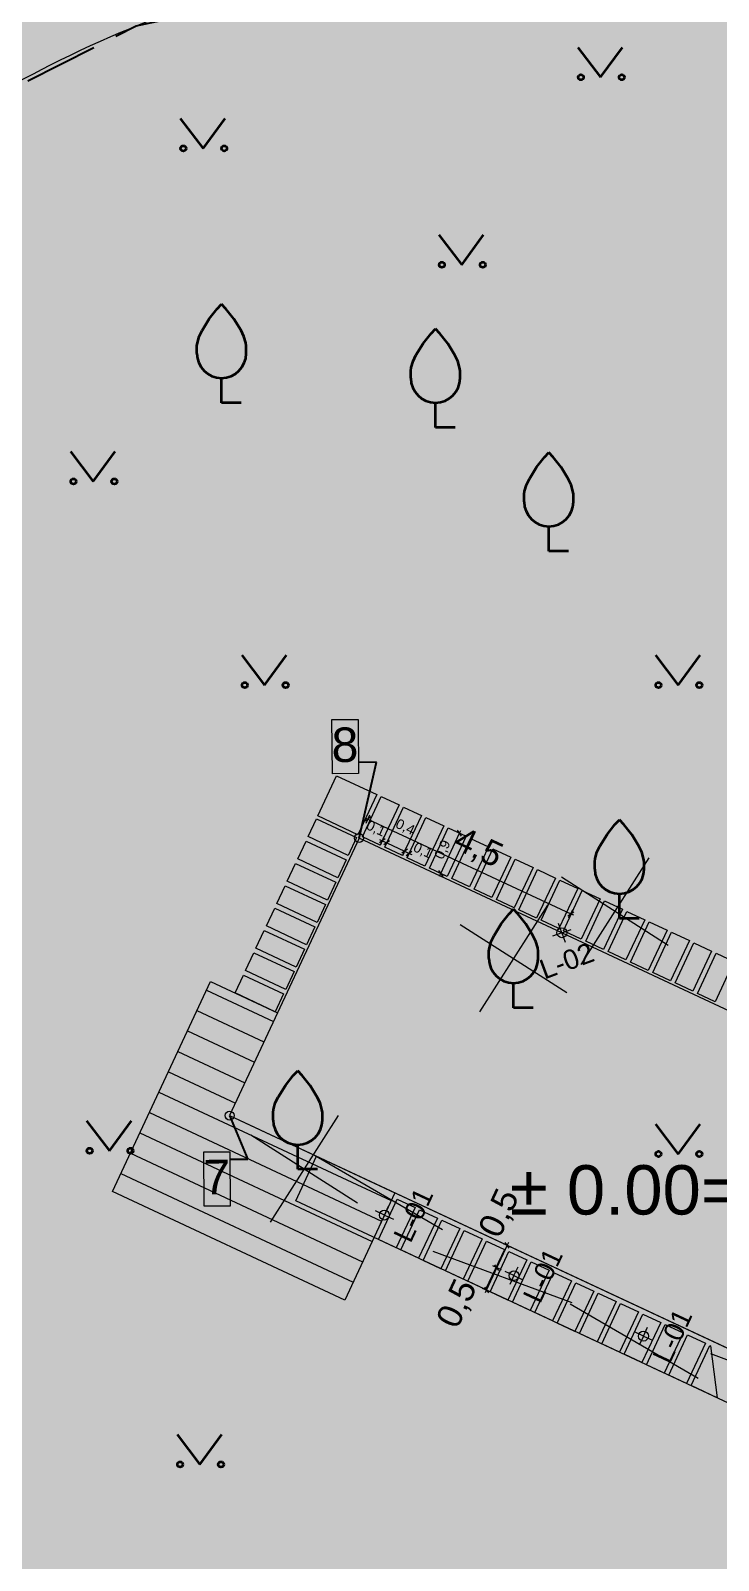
# Model space of a CAD drawing. Header units: millimetres. Extents: x 368386 to 861326, y -331222 to 250838.
# Drawn here: x 755574 to 769529, y -96365 to -65345 of the extents above; entities that cross this region are included whole.
import ezdxf

# ---------------------------------------------------------------- set-up
doc = ezdxf.new("R2010")
doc.units = ezdxf.units.MM
doc.header["$MEASUREMENT"] = 0
doc.linetypes.add('Katkoviiva', pattern=[6000, 3000, -3000])
doc.linetypes.add('PINNASTEE', pattern=[2000, 1500, -500])
doc.layers.add('_AR-välisvalgustid', color=7, linetype='Continuous')
doc.layers.add('Dimensioning - General', color=7, linetype='Continuous')
for name, color, linetype, lineweight, true_color in [('_AR-välisvalgustid_Pen_No__3', 7, 'Continuous', 18, 0xff6600), ('New_       asendi fill_Pen_No__149', 7, 'Continuous', 25, 0x186722), ('New__AR-välisvalgustid_Pen_No__3', 7, 'Continuous', 18, 0xff6600), ('New__ASENDIPLAAN_Pen_No__181', 7, 'Continuous', 0, 0xe8e8e8), ('New_TEE#1_Pen_No__162', 7, 'Continuous', 25, 0xaaaaaa)]:
    doc.layers.add(name, color=color, linetype=linetype, lineweight=lineweight, true_color=true_color)
for name, color, linetype, lineweight in [('_ASENDIPLAAN_Pen_No__1', 7, 'Continuous', 13), ('Dimensioning - General_Pen_No__1', 7, 'Continuous', 13), ('New_       asendi fill_Pen_No__1', 7, 'Continuous', 13), ('New__ASENDIPLAAN_Pen_No__1', 7, 'Continuous', 13), ('New__ASENDIPLAAN_Pen_No__101', 252, 'Continuous', 13), ('New__ASENDIPLAAN_Pen_No__20', 1, 'Continuous', 0), ('New_HALJASTUS#1_Pen_No__7', 7, 'Continuous', 35), ('New_PUU_Pen_No__7', 7, 'Continuous', 35)]:
    doc.layers.add(name, color=color, linetype=linetype, lineweight=lineweight)
doc.styles.add('GENERATED_STYLE_1', font='')
doc.styles.get('GENERATED_STYLE_1').set_extended_font_data('Arial')
doc.dimstyles.new('GENERATED_STYLE__1', dxfattribs={"dimtxt": 500, "dimasz": 95, "dimexe": 0.18, "dimexo": 0.0625, "dimgap": 0, "dimtad": 1, "dimdec": 1, "dimlfac": 0.001, "dimzin": 0, "dimdsep": 46, "dimtxsty": 'GENERATED_STYLE_1', "dimblk": 'ARROWHEAD_2', "dimblk1": 'ARROWHEAD_2', "dimblk2": 'ARROWHEAD_2', "dimcen": 0.09, "dimse1": 1, "dimse2": 1, "dimclrd": 256, "dimclre": 256, "dimclrt": 256, "dimadec": 0, "dimazin": 0, "dimtfac": 1, "dimtdec": 4, "dimtmove": 0, "dimatfit": 3, "dimfxl": 0, "dimtolj": 1, "dimtzin": 0, "dimarcsym": 0})
doc.dimstyles.new('GENERATED_STYLE__2', dxfattribs={"dimtxt": 200, "dimasz": 95, "dimexe": 0.18, "dimexo": 0.0625, "dimgap": 0, "dimtad": 1, "dimdec": 1, "dimlfac": 0.001, "dimzin": 0, "dimdsep": 46, "dimtxsty": 'GENERATED_STYLE_1', "dimblk": 'ARROWHEAD_2', "dimblk1": 'ARROWHEAD_2', "dimblk2": 'ARROWHEAD_2', "dimcen": 0.09, "dimse1": 1, "dimse2": 1, "dimclrd": 7, "dimclre": 7, "dimclrt": 7, "dimadec": 0, "dimazin": 0, "dimtfac": 1, "dimtdec": 4, "dimtmove": 0, "dimatfit": 3, "dimfxl": 0, "dimtolj": 1, "dimtzin": 0, "dimarcsym": 0})
doc.dimstyles.new('GENERATED_STYLE__7', dxfattribs={"dimtxt": 0.18, "dimasz": 364.8, "dimexe": 0.18, "dimexo": 0.0625, "dimgap": 0, "dimtad": 0, "dimtih": 1, "dimtoh": 1, "dimdec": 4, "dimzin": 0, "dimdsep": 46, "dimcen": 0.09, "dimadec": 0, "dimazin": 0, "dimtfac": 1, "dimtdec": 4, "dimtmove": 0, "dimatfit": 3, "dimldrblk": 'ARROWHEAD_1', "dimfxl": 0, "dimtolj": 1, "dimtzin": 0, "dimarcsym": 0})

# ---------------------------------------------------------------- blocks, each defined once
blk = doc.blocks.new('*D18')
at = {"layer": '_AR-välisvalgustid_Pen_No__3', "color": 30, "linetype": 'Continuous', "lineweight": 18, "true_color": 0xff6600}
for p, q in [((765160, -89936), (765330, -90015)), ((765286, -90035), (765203, -89916)), ((765271, -89920), (765245, -89975)), ((765245, -89975), (765033, -90428)), ((765033, -90428), (764822, -90881)), ((764948, -90388), (765118, -90468)), ((765075, -90487), (764992, -90369))]:
    blk.add_line(p, q, dxfattribs=at)
at = {"layer": '_AR-välisvalgustid_Pen_No__3', "color": 30, "lineweight": 18, "true_color": 0xff6600, "insert": (765169, -89900), "char_height": 500, "attachment_point": 7, "rotation": 64.969, "style": 'GENERATED_STYLE_1'}
blk.add_mtext('\\A1;{\\pql;\\fArial|b0|i0|c0|p34;0,5}', dxfattribs=at)
blk = doc.blocks.new('ARROWHEAD_2')
at = {"color": 0, "linetype": 'Continuous', "lineweight": 0}
for p, q in [((0, 0), (-1, 0)), ((-0.38, -0.66), (0.38, 0.66))]:
    blk.add_line(p, q, dxfattribs=at)
blk = doc.blocks.new('*D19')
at = {"layer": '_AR-välisvalgustid_Pen_No__3', "color": 30, "linetype": 'Continuous', "lineweight": 18, "true_color": 0xff6600}
for p, q in [((765033, -90428), (764822, -90881)), ((764948, -90388), (765118, -90468)), ((765075, -90487), (764992, -90369)), ((764737, -90842), (764907, -90921)), ((764780, -90822), (764863, -90940)), ((764822, -90881), (764796, -90937))]:
    blk.add_line(p, q, dxfattribs=at)
at = {"layer": '_AR-välisvalgustid_Pen_No__3', "color": 30, "lineweight": 18, "true_color": 0xff6600, "insert": (764314, -91733), "char_height": 500, "attachment_point": 7, "rotation": 64.969, "style": 'GENERATED_STYLE_1'}
blk.add_mtext('\\A1;{\\pql;\\fArial|b0|i0|c0|p34;0,5}', dxfattribs=at)
blk = doc.blocks.new('*D22')
at = {"layer": '_AR-välisvalgustid_Pen_No__3', "color": 30, "linetype": 'Continuous', "lineweight": 18, "true_color": 0xff6600}
for p, q in [((762380, -81417), (762459, -81247)), ((762478, -81290), (762360, -81373)), ((762364, -81306), (762419, -81332)), ((762419, -81332), (766533, -83252)), ((766474, -83294), (766592, -83211)), ((766493, -83337), (766573, -83168)), ((766533, -83252), (766588, -83278))]:
    blk.add_line(p, q, dxfattribs=at)
at = {"layer": '_AR-välisvalgustid_Pen_No__3', "color": 30, "lineweight": 18, "true_color": 0xff6600, "insert": (764088, -82000), "char_height": 500, "attachment_point": 7, "rotation": 334.9716, "style": 'GENERATED_STYLE_1'}
blk.add_mtext('\\A1;{\\pql;\\fArial|b0|i0|c0|p34;4,5}', dxfattribs=at)
blk = doc.blocks.new('*D27')
at = {"layer": 'Dimensioning - General_Pen_No__1', "color": 7, "linetype": 'Continuous', "lineweight": 13}
for p, q in [((762769, -81732), (762650, -81815)), ((762654, -81748), (762710, -81774)), ((762670, -81859), (762749, -81689)), ((762710, -81774), (762800, -81816)), ((762859, -81775), (762741, -81857)), ((762761, -81901), (762840, -81731)), ((762800, -81816), (763163, -81985))]:
    blk.add_line(p, q, dxfattribs=at)
at = {"layer": 'Dimensioning - General_Pen_No__1', "color": 7, "lineweight": 13, "insert": (762349, -81561), "char_height": 200, "attachment_point": 7, "rotation": 334.97, "style": 'GENERATED_STYLE_1'}
blk.add_mtext('\\A1;{\\pql;\\fArial|b0|i0|c0|p34;0,1}', dxfattribs=at)
blk = doc.blocks.new('*D28')
at = {"layer": 'Dimensioning - General_Pen_No__1', "color": 7, "linetype": 'Continuous', "lineweight": 13}
for p, q in [((762859, -81775), (762741, -81857)), ((762761, -81901), (762840, -81731)), ((762800, -81816), (763163, -81985)), ((763222, -81944), (763103, -82027)), ((763123, -82070), (763202, -81900)), ((763163, -81985), (763253, -82028))]:
    blk.add_line(p, q, dxfattribs=at)
at = {"layer": 'Dimensioning - General_Pen_No__1', "color": 7, "lineweight": 13, "insert": (762944, -81530), "char_height": 200, "attachment_point": 7, "rotation": 334.97, "style": 'GENERATED_STYLE_1'}
blk.add_mtext('\\A1;{\\pql;\\fArial|b0|i0|c0|p34;0,4}', dxfattribs=at)
blk = doc.blocks.new('*D29')
at = {"layer": 'Dimensioning - General_Pen_No__1', "color": 7, "linetype": 'Continuous', "lineweight": 13}
for p, q in [((763222, -81944), (763103, -82027)), ((763123, -82070), (763202, -81900)), ((763163, -81985), (763253, -82028)), ((763194, -82069), (763312, -81986)), ((763214, -82113), (763293, -81943)), ((763253, -82028), (763309, -82054))]:
    blk.add_line(p, q, dxfattribs=at)
at = {"layer": 'Dimensioning - General_Pen_No__1', "color": 7, "lineweight": 13, "insert": (763303, -82007), "char_height": 200, "attachment_point": 7, "rotation": 334.97, "style": 'GENERATED_STYLE_1'}
blk.add_mtext('\\A1;{\\pql;\\fArial|b0|i0|c0|p34;0,1}', dxfattribs=at)
blk = doc.blocks.new('*D30')
at = {"layer": 'Dimensioning - General_Pen_No__1', "color": 7, "linetype": 'Continuous', "lineweight": 13}
for p, q in [((764360, -81660), (764190, -81580)), ((764317, -81679), (764234, -81561)), ((764275, -81620), (764301, -81565)), ((763895, -82436), (764275, -81620)), ((763980, -82475), (763810, -82396)), ((763853, -82376), (763936, -82495)), ((763869, -82491), (763895, -82436))]:
    blk.add_line(p, q, dxfattribs=at)
at = {"layer": 'Dimensioning - General_Pen_No__1', "color": 7, "lineweight": 13, "insert": (763968, -82183), "char_height": 200, "attachment_point": 7, "rotation": 64.9716, "style": 'GENERATED_STYLE_1'}
blk.add_mtext('\\A1;{\\pql;\\fArial|b0|i0|c0|p34;0,9}', dxfattribs=at)
blk = doc.blocks.new('ARROWHEAD_1')
at = {"color": 0, "linetype": 'Continuous', "lineweight": 0}
blk.add_line((0, 0), (-1, 0), dxfattribs=at)
blk.add_circle((0, 0), 0.25, dxfattribs=at)

msp = doc.modelspace()

# ---------------------------------------------------------------- hatches: boundary and pattern name
at = {"layer": 'New_       asendi fill_Pen_No__149', "linetype": 'Continuous', "lineweight": 0, "true_color": 0x061908}
h = msp.add_hatch(color=98, dxfattribs=at)
h.paths.add_polyline_path([(802345.63, -38322.05), (677945.63, -100972.05), (697685.63, -113562.05), (725141.88, -157386.04), (747105.63, -214022.05), (773035.63, -233162.05), (849485.63, -225922.05), (847735.63, -145332.05)])
h.paths.add_polyline_path([(757638.71, -147399.28, -0.00065641), (757597.25, -147430.15)], flags=0)
h.paths.add_polyline_path([(781623.18, -112523.26, 0.05995559), (781750.4, -112778.31, 0.78516634), (783932.82, -111999.14, 0.05995559), (783869.75, -111721.19, 1)], flags=0)
at = {"layer": 'New__ASENDIPLAAN_Pen_No__101', "linetype": 'Continuous', "lineweight": 13}
for points in [[(762239.08, -81717.81), (759611.29, -87345.14), (771498.76, -92895.53), (772187.94, -93217.31), (772005.84, -93611.02), (776372.99, -105539.15), (778222.9, -104861.85), (780292.6, -110514.88), (781662.75, -110013.24), (785091.1, -108758.05), (783999.19, -105775.66), (783017.97, -103095.63), (783130.65, -103054.37), (779943.59, -94349.46), (783866.08, -92913.34), (784296.5, -91991.61), (779628.71, -89811.91), (779628.53, -89812.28), (777919.36, -89019.04), (777960.76, -88927.06), (777182.11, -88562.83), (774880.24, -87486.09), (774828.58, -87596.7), (770479.41, -85565.77)], [(783718.69, -109260.52), (783855.68, -110275.28), (777844.27, -112476.19), (770992.45, -93762.71), (760952.15, -89074.23), (761375.02, -88168.65), (772187.94, -93217.31), (772005.84, -93611.02), (776372.99, -105539.15), (778222.9, -104861.85), (780292.6, -110514.88)]]:
    msp.add_hatch(color=252, dxfattribs=at).paths.add_polyline_path(points)
h = msp.add_hatch(dxfattribs=at)
h.set_pattern_fill('Plank_Floor_0001', color=252, style=0, pattern_type=2)
h.set_pattern_definition([(334.972, (759852.48, -89665), (192.92, 413.18), [])])
h.paths.add_polyline_path([(759225.2, -84626.52), (760584.34, -85261.12), (759611.29, -87345.14), (762963.86, -88910.49), (761948.49, -91085.13), (757236.78, -88885.18)])
at = {"layer": 'New__ASENDIPLAAN_Pen_No__181', "linetype": 'Continuous', "lineweight": 0, "true_color": 0xe8e8e8}
msp.add_hatch(color=254, dxfattribs=at).paths.add_polyline_path([(699340.76, -112422.8, 0.02546074), (698921.7, -115530.28), (703744.04, -123209, -0.03887203), (702832.43, -115853.63, -0.03742158), (703282.47, -112504.29, -0.03573776), (704611.59, -107962.29, -0.02765071), (708261.6, -99521.93, -0.02002412), (710387.94, -95602.47, -0.02898342), (713073.64, -91639.11, -0.07773334), (720047.5, -84906.23, -0.0282713), (723989.97, -82532.03, -0.00934719), (728115.84, -80452.09, 0.00450726), (740779.4, -74146.98, 0.00902057), (753203.24, -67532.81, -0.01170487), (755981.65, -66040.04, -0.04092998), (759298.97, -64684.85, -0.0516522), (763468.7, -63872.4, -0.07619103), (769491.05, -64157.84, -0.06666932), (772556.52, -65234.67, -0.07492772), (774741.63, -66781.05), (778260.06, -70770.31), (781155.34, -76138.33), (784291.15, -74447), (782049.92, -70402.96), (781332.61, -69108.66), (777814.17, -65119.4, 0.07803087), (772622.87, -61385.97, 0.05834908), (769589.31, -60558.44, 0.11716536), (760032.33, -61309.07, 0.03841684), (756890.05, -62617.32, 0.01101994), (754220.11, -64050.88, -0.00763537), (745848.91, -68525.57, -0.00297502), (736487.1, -73268.68, 0.00482337), (726601.53, -78287.8, 0.02252482), (721140.68, -81429.29, 0.03115112), (715078.42, -85994.06, 0.01688784), (712257.75, -88508.26, 0.01672739), (711237.45, -89547.7, 0.0422239), (710603.89, -90337.74, 0.06080113), (704662.35, -98642.97, 0.03514812), (701045.23, -106603.58, 0.04204878)])

# ---------------------------------------------------------------- linework, layer by layer
at = {"layer": '_ASENDIPLAAN_Pen_No__1', "color": 7, "linetype": 'Continuous', "lineweight": 13, "flags": 128}
for points in [[(761688.53, -79316.41), (762219.71, -79312.13), (762228.57, -80412.11), (761697.38, -80416.38)], [(759086.01, -88083.29), (759617.2, -88079.01), (759626.05, -89178.99), (759094.87, -89183.26)]]:
    msp.add_lwpolyline(points, close=True, dxfattribs=at)
at = {"layer": 'New_       asendi fill_Pen_No__1', "color": 7, "linetype": 'Continuous', "lineweight": 13, "flags": 128}
for points in [[(761780.32, -80454.93), (762595.79, -80835.73), (762214.93, -81651.35), (761399.46, -81270.55)], [(762305.58, -81693.67), (762686.4, -80878.04), (763048.84, -81047.26), (762668.01, -81862.9)], [(762758.62, -81905.21), (763139.45, -81089.57), (763429.72, -81225.1), (763501.89, -81258.8), (763121.06, -82074.43)], [(761373.79, -81325.5), (762189.27, -81706.3), (762020.02, -82068.73), (761204.55, -81687.94)], [(763211.67, -82116.74), (763592.5, -81301.1), (763954.94, -81470.33), (763574.11, -82285.97)], [(763211.67, -82116.74), (763592.5, -81301.1), (763954.94, -81470.33), (763574.11, -82285.97)], [(763664.72, -82328.27), (764045.55, -81512.64), (764407.99, -81681.86), (764027.16, -82497.5)], [(761162.24, -81778.54), (761977.71, -82159.34), (761808.47, -82521.77), (760993, -82140.97)], [(764117.77, -82539.81), (764498.6, -81724.17), (764861.04, -81893.4), (764480.21, -82709.03)], [(764570.82, -82751.34), (764951.65, -81935.7), (765314.09, -82104.93), (764933.26, -82920.57)], [(765023.87, -82962.87), (765404.7, -82147.24), (765767.14, -82316.46), (765386.31, -83132.1)], [(760950.69, -82231.58), (761766.16, -82612.38), (761596.91, -82974.81), (760781.44, -82594.01)], [(765476.92, -83174.41), (765857.75, -82358.77), (766220.19, -82528), (765839.36, -83343.63)], [(760739.13, -82684.62), (761554.6, -83065.42), (761385.36, -83427.85), (760569.89, -83047.05)], [(765929.97, -83385.94), (766310.8, -82570.3), (766673.24, -82739.53), (766292.41, -83555.17)], [(766383.02, -83597.47), (766763.85, -82781.84), (767126.29, -82951.06), (766745.46, -83766.7)], [(766836.07, -83809.01), (767216.9, -82993.37), (767579.34, -83162.6), (767198.51, -83978.23)], [(760527.58, -83137.66), (761343.05, -83518.46), (761173.8, -83880.89), (760358.33, -83500.09)], [(767289.12, -84020.54), (767669.95, -83204.9), (768032.39, -83374.13), (767651.56, -84189.77)], [(767742.17, -84232.07), (768123, -83416.44), (768485.43, -83585.66), (768104.61, -84401.3)], [(760316.02, -83590.7), (761131.49, -83971.5), (760962.25, -84333.93), (760146.78, -83953.13)], [(768195.22, -84443.61), (768576.04, -83627.97), (768938.48, -83797.2), (768557.65, -84612.83)], [(760104.47, -84043.74), (760919.94, -84424.54), (760750.69, -84786.97), (759935.22, -84406.17)], [(768648.26, -84655.14), (769029.09, -83839.5), (769391.53, -84008.73), (769010.7, -84824.37)], [(769101.31, -84866.67), (769482.14, -84051.04), (769844.58, -84220.26), (769463.75, -85035.9)], [(759892.91, -84496.78), (760708.38, -84877.58), (760539.14, -85240.01), (759723.67, -84859.21)], [(763374.82, -89212.25), (762994.03, -90027.72), (762631.6, -89858.47), (763012.39, -89043)], [(763827.86, -89423.8), (763447.07, -90239.27), (763084.64, -90070.03), (763465.43, -89254.56)], [(764280.9, -89635.35), (763900.11, -90450.83), (763537.67, -90281.58), (763918.47, -89466.11)], [(764733.94, -89846.91), (764353.15, -90662.38), (763990.71, -90493.14), (764371.51, -89677.67)], [(765186.98, -90058.46), (764806.18, -90873.93), (764443.75, -90704.69), (764824.55, -89889.22)], [(765640.02, -90270.02), (765259.22, -91085.49), (764896.79, -90916.24), (765277.59, -90100.77)], [(766093.06, -90481.57), (765712.26, -91297.04), (765349.83, -91127.8), (765730.63, -90312.33)], [(766546.1, -90693.13), (766165.3, -91508.6), (765802.87, -91339.35), (766183.67, -90523.88)], [(766999.14, -90904.68), (766618.34, -91720.15), (766255.91, -91550.91), (766636.71, -90735.44)], [(767452.18, -91116.23), (767071.38, -91931.71), (766708.95, -91762.46), (767089.75, -90946.99)], [(767905.22, -91327.79), (767524.42, -92143.26), (767161.99, -91974.02), (767542.79, -91158.55)], [(768358.26, -91539.34), (767977.46, -92354.81), (767615.03, -92185.57), (767995.83, -91370.1)], [(768811.3, -91750.9), (768430.5, -92566.37), (768068.07, -92397.13), (768448.87, -91581.65)], [(769264.34, -91962.45), (768883.54, -92777.92), (768521.11, -92608.68), (768901.91, -91793.21)], [(769370.99, -92012.26), (769502.71, -93067.05), (768974.15, -92820.23), (769354.95, -92004.76)]]:
    msp.add_lwpolyline(points, close=True, dxfattribs=at)
at = {"layer": 'New__AR-välisvalgustid_Pen_No__3', "color": 30, "linetype": 'Continuous', "lineweight": 18, "true_color": 0xff6600}
for p, q in [((766352.67, -83638.72), (766165.23, -83708.48)), ((766352.67, -83638.72), (766282.92, -83451.28)), ((766352.67, -83638.72), (766540.11, -83568.97)), ((766352.67, -83638.72), (766422.43, -83826.16)), ((762752.54, -89363.12), (762571.33, -89278.5)), ((762752.54, -89363.12), (762837.16, -89181.91)), ((762752.54, -89363.12), (762667.92, -89544.34)), ((762752.54, -89363.12), (762933.76, -89447.74)), ((765380.17, -90590.14), (765198.96, -90505.52)), ((765380.17, -90590.14), (765464.79, -90408.92)), ((765380.17, -90590.14), (765295.55, -90771.35)), ((765380.17, -90590.14), (765561.39, -90674.76)), ((768007.8, -91817.15), (767826.58, -91732.53)), ((768007.8, -91817.15), (768092.42, -91635.94)), ((768007.8, -91817.15), (767923.18, -91998.37)), ((768007.8, -91817.15), (768189.02, -91901.77))]:
    msp.add_line(p, q, dxfattribs=at)
for centre in [(766352.67, -83638.72), (762752.54, -89363.12), (765380.17, -90590.14), (768007.8, -91817.15)]:
    msp.add_circle(centre, 100, dxfattribs=at)
at = {"layer": 'New__ASENDIPLAAN_Pen_No__1', "color": 7, "linetype": 'Katkoviiva', "lineweight": 13}
for p, q in [((761335.58, -88150.23), (770992.45, -93762.71)), ((772187.94, -93217.31), (760952.15, -89074.23))]:
    msp.add_line(p, q, dxfattribs=at)
at = {"layer": 'New__ASENDIPLAAN_Pen_No__1', "color": 7, "linetype": 'Continuous', "lineweight": 13, "flags": 128}
msp.add_lwpolyline([(723989.97, -82532.03, -0.00934719), (728115.84, -80452.09, 0.00450726), (740779.4, -74146.98, 0.00902057), (753203.24, -67532.81, -0.01170487), (755981.65, -66040.04, -0.04092998), (759298.97, -64684.85, -0.0516522), (763468.7, -63872.4, -0.07619103), (769491.05, -64157.84, -0.06666932), (772556.52, -65234.67, -0.07492772), (774741.63, -66781.05), (778260.06, -70770.31), (781155.34, -76138.33), (784291.15, -74447), (782049.92, -70402.96), (781332.61, -69108.66), (777814.17, -65119.4, 0.07803087), (772622.87, -61385.97, 0.05834908), (769589.31, -60558.44, 0.11716536), (760032.33, -61309.07, 0.03841684), (756890.05, -62617.32, 0.01101994), (754220.11, -64050.88, -0.00763537), (745848.91, -68525.57, -0.00297502), (736487.1, -73268.68, 0.00482337), (726601.53, -78287.8, 0.02252482)], format="xyb", dxfattribs=at)
for points in [[(762239.08, -81717.81), (759611.29, -87345.14), (771498.76, -92895.53), (772187.94, -93217.31), (772005.84, -93611.02), (776372.99, -105539.15), (778222.9, -104861.85), (780292.6, -110514.88), (781662.75, -110013.24), (785091.1, -108758.05), (783999.19, -105775.66), (783017.97, -103095.63), (783130.65, -103054.37), (779943.59, -94349.46), (783866.08, -92913.34), (784296.5, -91991.61), (779628.71, -89811.91), (779628.53, -89812.28), (777919.36, -89019.04), (777960.76, -88927.06), (777182.11, -88562.83), (774880.24, -87486.09), (774828.58, -87596.7), (770479.41, -85565.77)], [(759225.2, -84626.52), (760584.34, -85261.12), (759611.29, -87345.14), (762963.86, -88910.49), (761948.49, -91085.13), (757236.78, -88885.18)], [(783718.69, -109260.52), (783855.68, -110275.28), (777844.27, -112476.19), (770992.45, -93762.71), (760952.15, -89074.23), (761375.02, -88168.65), (772187.94, -93217.31), (772005.84, -93611.02), (776372.99, -105539.15), (778222.9, -104861.85), (780292.6, -110514.88)]]:
    msp.add_lwpolyline(points, close=True, dxfattribs=at)
at = {"layer": 'New__ASENDIPLAAN_Pen_No__20', "color": 1, "linetype": 'Continuous', "lineweight": 0}
for p, q in [((768119.07, -82116.44), (766737.04, -84279.12)), ((766346.72, -82506.76), (768509.4, -83888.79)), ((766062.64, -83077.71), (764680.61, -85240.39)), ((764290.29, -83468.04), (766452.97, -84850.07)), ((761813.65, -87344.04), (760431.62, -89506.73)), ((760041.3, -87734.37), (762203.98, -89116.4))]:
    msp.add_line(p, q, dxfattribs=at)
at = {"layer": 'New_HALJASTUS#1_Pen_No__7', "color": 7, "linetype": 'Continuous', "lineweight": 35}
for p, q in [((766675.91, -65684.82), (767139.31, -66291.52)), ((767139.31, -66291.52), (767584.89, -65684.82)), ((758611.41, -67127.25), (759074.82, -67733.96)), ((759074.82, -67733.96), (759520.4, -67127.25)), ((763856.61, -69487.59), (764320.02, -70094.3)), ((764320.02, -70094.3), (764765.6, -69487.59)), ((756382.2, -73880.45), (756845.6, -74487.15)), ((756845.6, -74487.15), (757291.19, -73880.45)), ((759857.15, -78011.04), (760320.55, -78617.75)), ((760320.55, -78617.75), (760766.13, -78011.04)), ((768249.47, -78011.04), (768712.87, -78617.75)), ((768712.87, -78617.75), (769158.45, -78011.04)), ((756710.02, -87452.4), (757173.43, -88059.11)), ((757173.43, -88059.11), (757619.01, -87452.4)), ((768249.47, -87517.97), (768712.87, -88124.68)), ((768712.87, -88124.68), (769158.45, -87517.97)), ((758545.85, -93812.21), (759009.25, -94418.92)), ((759009.25, -94418.92), (759454.83, -93812.21))]:
    msp.add_line(p, q, dxfattribs=at)
for centre in [(766738.29, -66291.52), (767567.07, -66291.52), (758673.79, -67733.96), (759502.57, -67733.96), (763918.99, -70094.3), (764747.77, -70094.3), (756444.58, -74487.15), (757273.36, -74487.15), (759919.53, -78617.75), (760748.31, -78617.75), (768311.85, -78617.75), (769140.63, -78617.75), (756772.41, -88059.11), (757601.19, -88059.11), (768311.85, -88124.68), (769140.63, -88124.68), (758608.23, -94418.92), (759437.01, -94418.92)]:
    msp.add_circle(centre, 55.01, dxfattribs=at)
at = {"layer": 'New_PUU_Pen_No__7', "color": 7, "linetype": 'Continuous', "lineweight": 35}
for p, q in [((759448.63, -72890.05), (759448.63, -72390.05)), ((759848.63, -72890.05), (759448.63, -72890.05)), ((763787.63, -73392.05), (763787.63, -72892.05)), ((764187.63, -73392.05), (763787.63, -73392.05)), ((766087.63, -75898.05), (766087.63, -75398.05)), ((766487.63, -75898.05), (766087.63, -75898.05)), ((767519.63, -83348.05), (767519.63, -82848.05)), ((767919.63, -83348.05), (767519.63, -83348.05)), ((765371.63, -85159.05), (765371.63, -84659.05)), ((765771.63, -85159.05), (765371.63, -85159.05)), ((760993.63, -88435.05), (760993.63, -87935.05)), ((761393.63, -88435.05), (760993.63, -88435.05))]:
    msp.add_line(p, q, dxfattribs=at)
at = {"layer": 'New_PUU_Pen_No__7', "color": 7, "linetype": 'Continuous', "lineweight": 35, "flags": 128}
for points in [[(758948.63, -71890.05), (758948.63, -71740.05), (758958.63, -71675.05), (758993.63, -71545.05), (759053.63, -71425.05), (759198.63, -71190.05), (759358.63, -70985.05), (759448.63, -70890.05)], [(759948.63, -71890.05), (759948.63, -71740.05), (759938.63, -71675.05), (759903.63, -71545.05), (759843.63, -71425.05), (759698.63, -71190.05), (759538.63, -70985.05), (759448.63, -70890.05)], [(763287.63, -72392.05), (763287.63, -72242.05), (763297.63, -72177.05), (763332.63, -72047.05), (763392.63, -71927.05), (763537.63, -71692.05), (763697.63, -71487.05), (763787.63, -71392.05)], [(764287.63, -72392.05), (764287.63, -72242.05), (764277.63, -72177.05), (764242.63, -72047.05), (764182.63, -71927.05), (764037.63, -71692.05), (763877.63, -71487.05), (763787.63, -71392.05)], [(765587.63, -74898.05), (765587.63, -74748.05), (765597.63, -74683.05), (765632.63, -74553.05), (765692.63, -74433.05), (765837.63, -74198.05), (765997.63, -73993.05), (766087.63, -73898.05)], [(766587.63, -74898.05), (766587.63, -74748.05), (766577.63, -74683.05), (766542.63, -74553.05), (766482.63, -74433.05), (766337.63, -74198.05), (766177.63, -73993.05), (766087.63, -73898.05)], [(767019.63, -82348.05), (767019.63, -82198.05), (767029.63, -82133.05), (767064.63, -82003.05), (767124.63, -81883.05), (767269.63, -81648.05), (767429.63, -81443.05), (767519.63, -81348.05)], [(768019.63, -82348.05), (768019.63, -82198.05), (768009.63, -82133.05), (767974.63, -82003.05), (767914.63, -81883.05), (767769.63, -81648.05), (767609.63, -81443.05), (767519.63, -81348.05)], [(764871.63, -84159.05), (764871.63, -84009.05), (764881.63, -83944.05), (764916.63, -83814.05), (764976.63, -83694.05), (765121.63, -83459.05), (765281.63, -83254.05), (765371.63, -83159.05)], [(765871.63, -84159.05), (765871.63, -84009.05), (765861.63, -83944.05), (765826.63, -83814.05), (765766.63, -83694.05), (765621.63, -83459.05), (765461.63, -83254.05), (765371.63, -83159.05)], [(760493.63, -87435.05), (760493.63, -87285.05), (760503.63, -87220.05), (760538.63, -87090.05), (760598.63, -86970.05), (760743.63, -86735.05), (760903.63, -86530.05), (760993.63, -86435.05)], [(761493.63, -87435.05), (761493.63, -87285.05), (761483.63, -87220.05), (761448.63, -87090.05), (761388.63, -86970.05), (761243.63, -86735.05), (761083.63, -86530.05), (760993.63, -86435.05)]]:
    msp.add_lwpolyline(points, dxfattribs=at)
at = {"layer": 'New_PUU_Pen_No__7', "color": 7, "linetype": 'Continuous', "lineweight": 35}
for centre in [(759448.63, -71890.05), (763787.63, -72392.05), (766087.63, -74898.05), (767519.63, -82348.05), (765371.63, -84159.05), (760993.63, -87435.05)]:
    msp.add_arc(centre, 500, 180, 0, dxfattribs=at)
at = {"layer": 'New_TEE#1_Pen_No__162', "color": 253, "linetype": 'PINNASTEE', "lineweight": 25, "true_color": 0xaaaaaa, "flags": 128}
msp.add_lwpolyline([(794045.63, -99439.05), (792927.63, -86931.05), (787942.63, -79094.05), (775725.63, -64608.05), (766962.63, -61354.05), (756948.63, -63398.05), (746010.63, -68983.05), (731032.63, -76593.05), (718023.63, -83834.05), (709565.63, -93385.05), (711080.63, -94383.05), (718886.63, -85752.05), (732061.63, -78226.05), (745894.63, -71247.05), (757719.63, -65248.05), (766558.63, -63378.05), (774741.63, -66781.05), (784795.63, -78987.05), (791230.63, -88015.05), (791250.63, -98776.05)], close=True, dxfattribs=at)

# ---------------------------------------------------------------- texts
at = {"layer": '_ASENDIPLAAN_Pen_No__1', "color": 7, "linetype": 'Continuous', "lineweight": 13, "char_height": 700, "rotation": 0.461195, "style": 'GENERATED_STYLE_1'}
for s, insert, attachment_point in [('\\A1;{\\pqr;\\fArial|b0|i0|c0|p34;8}', (762226.73, -80183.62), 9), ('\\A1;{\\pqr;\\fArial|b0|i0|c0|p34;7}', (759618.49, -88239.01), 3)]:
    msp.add_mtext(s, dxfattribs=dict(at, insert=insert, attachment_point=attachment_point))
at = {"layer": 'New__AR-välisvalgustid_Pen_No__3', "color": 30, "linetype": 'Continuous', "lineweight": 18, "true_color": 0xff6600, "char_height": 400, "attachment_point": 2, "style": 'GENERATED_STYLE_1'}
for s, insert, rotation in [('\\A1;{\\pqc;\\fArial|b0|i0|c0|p34;L-0\\fArial|b0|i0|c0|p34;2}', (766381.48, -84019.85), 20.411972), ('\\A1;{\\pqc;\\fArial|b0|i0|c0|p34;L\\fArial|b0|i0|c0|p34;-01}', (763157.17, -89274.07), 64.968991), ('\\A1;{\\pqc;\\fArial|b0|i0|c0|p34;L\\fArial|b0|i0|c0|p34;-01}', (765784.8, -90501.09), 64.968991), ('\\A1;{\\pqc;\\fArial|b0|i0|c0|p34;L\\fArial|b0|i0|c0|p34;-01}', (768412.43, -91728.1), 64.968991)]:
    msp.add_mtext(s, dxfattribs=dict(at, insert=insert, rotation=rotation))
at = {"layer": 'New__ASENDIPLAAN_Pen_No__1', "color": 7, "linetype": 'Continuous', "lineweight": 13, "insert": (769780.01, -88351.35), "char_height": 1000, "attachment_point": 2, "style": 'GENERATED_STYLE_1'}
msp.add_mtext('\\A1;{\\pqc;\\fArial|b0|i0|c0|p34;± 0.00=139.40}', dxfattribs=at)

# ---------------------------------------------------------------- dimensions: what is measured, and where the dimension line sits
at = {"layer": '_AR-välisvalgustid', "color": 30, "linetype": 'Continuous', "lineweight": 18, "true_color": 0xff6600}
for base, p1, p2, angle, picture, middle, turn in [((766533.02, -83252.47), (762239.08, -81717.81), (766352.67, -83638.72), 334.971637, '*D22', (764609.2, -81967.95), 334.971637), ((765033.3, -90428.16), (765555.03, -90120.34), (765380.17, -90590.14), 244.96899, '*D18', (765137, -89378.88), 64.96899), ((764821.74, -90881.2), (765380.17, -90590.14), (765186.48, -91051.52), 244.96899, '*D19', (764281.15, -91211.67), 64.96899)]:
    dim = msp.add_linear_dim(base=base, p1=p1, p2=p2, angle=angle, dimstyle='GENERATED_STYLE__1', dxfattribs=at)
    dim.commit()
    dim.dimension.update_dxf_attribs({"geometry": picture, "text_midpoint": middle, "dimtype": 160, "text_rotation": turn})
at = {"layer": 'Dimensioning - General', "color": 7, "linetype": 'Continuous', "lineweight": 13}
for base, p1, p2, angle, picture, middle, turn in [((762800.19, -81816.13), (763048.84, -81047.26), (763139.45, -81089.57), 334.970027, '*D27', (762557.75, -81548.41), 334.970027), ((763162.63, -81985.37), (763139.45, -81089.57), (763501.89, -81258.8), 334.970027, '*D28', (763153.09, -81517.38), 334.970027), ((763253.23, -82027.67), (763501.89, -81258.8), (763592.5, -81301.1), 334.970027, '*D29', (763511.49, -81993.76), 334.970027), ((764275.4, -81619.95), (763574.11, -82285.97), (763954.94, -81470.33), 64.971637, '*D30', (763955.32, -81974.56), 64.971637)]:
    dim = msp.add_linear_dim(base=base, p1=p1, p2=p2, angle=angle, dimstyle='GENERATED_STYLE__2', dxfattribs=at)
    dim.commit()
    dim.dimension.update_dxf_attribs({"geometry": picture, "text_midpoint": middle, "dimtype": 160, "text_rotation": turn})

# ---------------------------------------------------------------- leaders
at = {"layer": '_ASENDIPLAAN_Pen_No__1', "color": 7, "linetype": 'Continuous', "lineweight": 13, "annotation_type": 0, "has_hookline": 1, "hookline_direction": 1, "horizontal_direction": (0.999968, 0.008049, 0)}
for points, text_width in [([(762239.08, -81717.81), (762591.51, -80180.69), (762226.73, -80183.62)], 460.6), ([(759611.29, -87345.14), (759983.27, -88236.07), (759618.49, -88239.01)], 452.2)]:
    msp.add_leader(points, dimstyle='GENERATED_STYLE__7', dxfattribs=dict(at, text_width=text_width))

doc.saveas('drawing.dxf')
